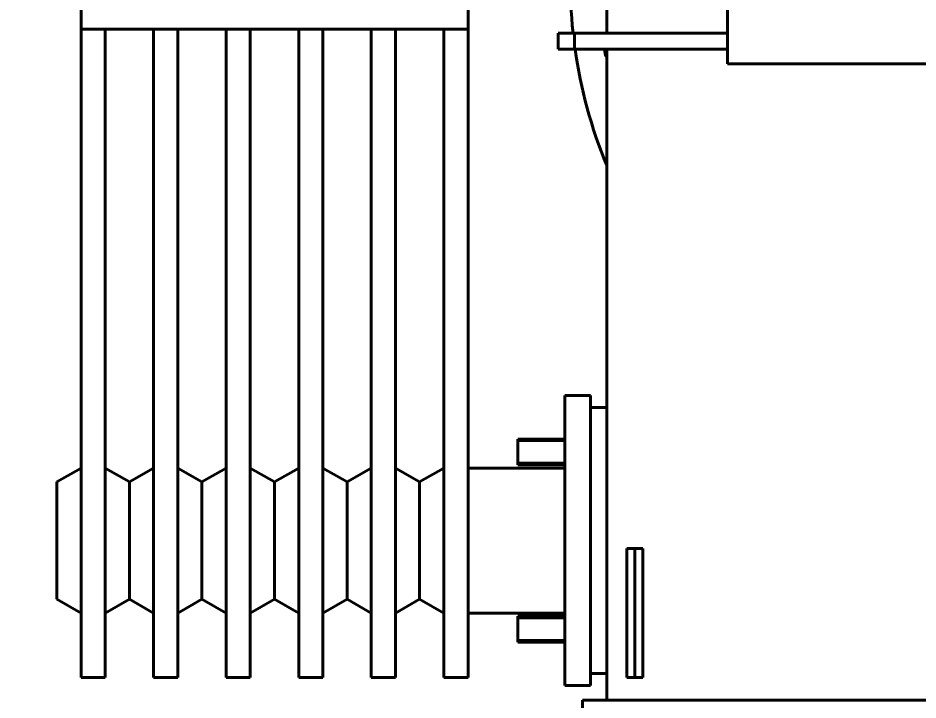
# Model space of a CAD drawing. Header units: millimetres. Extents: x 0 to 5945, y 0 to 4205.
# Drawn here: x 1139 to 1697, y 680 to 1104 of the extents above; entities that cross this region are included whole.
import ezdxf

# ---------------------------------------------------------------- set-up
doc = ezdxf.new("R2010")
doc.units = ezdxf.units.MM
doc.header["$LTSCALE"] = 5
for name, color, linetype, lineweight in [('가시적인 것(ISO)', 3, 'Continuous', 40), ('가시적인 좁은 것(ISO)', 3, 'Continuous', 35), ('치수(ISO)', 2, 'Continuous', 25)]:
    doc.layers.add(name, color=color, linetype=linetype, lineweight=lineweight)
doc.styles.add('치수 텍스트_PSTEK_POSCO', font='isocp.shx')
doc.dimstyles.new('치수_PSTEK_POSCO', dxfattribs={"dimscale": 5, "dimtxt": 5, "dimasz": 2.5, "dimexe": 2, "dimexo": 2.5, "dimgap": 1, "dimtad": 1, "dimrnd": 1e-08, "dimdsep": 46, "dimtxsty": '치수 텍스트_PSTEK_POSCO', "dimcen": 0.09, "dimdle": 10, "dimclrd": 7, "dimclre": 7, "dimclrt": 2, "dimadec": 1, "dimazin": 2, "dimtfac": 1, "dimtmove": 0, "dimatfit": 3, "dimfxl": 0, "dimtolj": 1, "dimlwd": -1, "dimlwe": -1, "dimarcsym": 0})

# ---------------------------------------------------------------- blocks, each defined once
blk = doc.blocks.new('*D23')
at = {"layer": 'Defpoints', "color": 0}
for p in [(1464.08, 1692.59), (1014.08, 574.39), (1511.38, 574.39)]:
    blk.add_point(p, dxfattribs=at)
at = {"layer": '치수(ISO)', "color": 7}
for p, q in [((1451.58, 1692.59), (1004.08, 1692.59)), ((1014.08, 1680.09), (1014.08, 586.89)), ((1498.88, 574.39), (1004.08, 574.39))]:
    blk.add_line(p, q, dxfattribs=at)
for points in [[(1011.99, 1680.09), (1016.16, 1680.09), (1014.08, 1692.59)], [(1011.99, 586.89), (1016.16, 586.89), (1014.08, 574.39)]]:
    blk.add_solid(points, dxfattribs=at)
at = {"layer": '치수(ISO)', "color": 2, "insert": (996.57, 1096.49), "char_height": 25, "attachment_point": 4, "rotation": 90, "style": '치수 텍스트_PSTEK_POSCO'}
blk.add_mtext('\\A1;1118.2', dxfattribs=at)
blk = doc.blocks.new('*D25')
at = {"layer": 'Defpoints', "color": 0}
for p in [(1503.88, 680.39), (2118.88, 680.39), (2118.88, 443.03)]:
    blk.add_point(p, dxfattribs=at)
at = {"layer": '치수(ISO)', "color": 7}
for p, q in [((1503.88, 667.89), (1503.88, 433.03)), ((2118.88, 667.89), (2118.88, 433.03)), ((1516.38, 443.03), (2106.38, 443.03))]:
    blk.add_line(p, q, dxfattribs=at)
for points in [[(1516.38, 445.12), (1516.38, 440.95), (1503.88, 443.03)], [(2106.38, 445.12), (2106.38, 440.95), (2118.88, 443.03)]]:
    blk.add_solid(points, dxfattribs=at)
at = {"layer": '치수(ISO)', "color": 2, "insert": (1790.11, 460.53), "char_height": 25, "attachment_point": 4, "style": '치수 텍스트_PSTEK_POSCO'}
blk.add_mtext('\\A1;615', dxfattribs=at)

msp = doc.modelspace()

# ---------------------------------------------------------------- linework, layer by layer
at = {"layer": '가시적인 것(ISO)'}
for p, q in [((1578.876, 1075.394), (1578.876, 1645.394)), ((1503.876, 1094.394), (1503.876, 1520.394)), ((1177.876, 1096.894), (1177.876, 1111.894)), ((1417.876, 1111.894), (1417.876, 1096.894)), ((1177.876, 760.077), (1177.876, 1096.894)), ((1417.876, 1096.894), (1177.876, 1096.894)), ((1192.876, 1096.894), (1192.876, 760.077)), ((1222.876, 760.077), (1222.876, 1096.894)), ((1237.876, 1096.894), (1237.876, 760.077)), ((1267.876, 760.077), (1267.876, 1096.894)), ((1282.876, 1096.894), (1282.876, 760.077)), ((1312.876, 760.077), (1312.876, 1096.894)), ((1327.876, 1096.894), (1327.876, 760.077)), ((1357.876, 760.077), (1357.876, 1096.894)), ((1372.876, 1096.894), (1372.876, 760.077)), ((1402.876, 760.077), (1402.876, 1096.894)), ((1417.876, 1096.894), (1417.876, 760.077)), ((1483.876, 1094.394), (1473.876, 1094.394)), ((1473.876, 1094.394), (1473.876, 1084.394)), ((1578.876, 1094.394), (1483.876, 1094.394)), ((1483.876, 1084.394), (1483.876, 1094.394)), ((1473.876, 1084.394), (1483.876, 1084.394)), ((1578.876, 1084.394), (1483.876, 1084.394)), ((1503.876, 680.394), (1503.876, 1084.394)), ((2108.876, 1075.394), (1578.876, 1075.394)), ((1477.876, 864.394), (1477.876, 869.394)), ((1493.876, 869.394), (1477.876, 869.394)), ((1493.876, 869.394), (1493.876, 864.394)), ((1477.876, 694.394), (1477.876, 864.394)), ((1493.876, 694.394), (1493.876, 864.394)), ((1503.876, 861.894), (1493.876, 861.894)), ((1448.876, 826.394), (1448.876, 842.394)), ((1448.876, 842.394), (1477.876, 842.394)), ((1448.876, 826.394), (1477.876, 826.394)), ((1162.876, 815.734), (1177.876, 824.394)), ((1207.876, 815.734), (1192.876, 824.394)), ((1207.876, 815.734), (1222.876, 824.394)), ((1252.876, 815.734), (1237.876, 824.394)), ((1252.876, 815.734), (1267.876, 824.394)), ((1297.876, 815.734), (1282.876, 824.394)), ((1297.876, 815.734), (1312.876, 824.394)), ((1342.876, 815.734), (1327.876, 824.394)), ((1342.876, 815.734), (1357.876, 824.394)), ((1387.876, 815.734), (1372.876, 824.394)), ((1387.876, 815.734), (1402.876, 824.394)), ((1417.876, 824.394), (1477.876, 824.394)), ((1162.876, 815.734), (1162.876, 743.055)), ((1207.876, 815.734), (1207.876, 743.055)), ((1252.876, 815.734), (1252.876, 743.055)), ((1297.876, 815.734), (1297.876, 743.055)), ((1342.876, 815.734), (1342.876, 743.055)), ((1387.876, 815.734), (1387.876, 743.055)), ((1516.376, 774.394), (1516.376, 694.394)), ((1516.376, 774.394), (1521.376, 774.394)), ((1526.376, 774.394), (1521.376, 774.394)), ((1521.376, 773.725), (1521.376, 774.394)), ((1521.376, 769.394), (1521.376, 773.725)), ((1526.376, 774.394), (1526.376, 769.394)), ((1521.376, 769.394), (1521.376, 699.394)), ((1526.376, 699.394), (1526.376, 769.394)), ((1177.876, 760.077), (1177.876, 736.585)), ((1192.876, 736.585), (1192.876, 760.077)), ((1222.876, 760.077), (1222.876, 736.585)), ((1237.876, 736.585), (1237.876, 760.077)), ((1267.876, 760.077), (1267.876, 736.585)), ((1282.876, 736.585), (1282.876, 760.077)), ((1312.876, 760.077), (1312.876, 736.585)), ((1327.876, 736.585), (1327.876, 760.077)), ((1357.876, 760.077), (1357.876, 736.585)), ((1372.876, 736.585), (1372.876, 760.077)), ((1402.876, 760.077), (1402.876, 736.585)), ((1417.876, 736.585), (1417.876, 760.077)), ((1162.876, 743.055), (1177.876, 734.394)), ((1207.876, 743.055), (1192.876, 734.394)), ((1207.876, 743.055), (1222.876, 734.394)), ((1252.876, 743.055), (1237.876, 734.394)), ((1252.876, 743.055), (1267.876, 734.394)), ((1297.876, 743.055), (1282.876, 734.394)), ((1297.876, 743.055), (1312.876, 734.394)), ((1342.876, 743.055), (1327.876, 734.394)), ((1342.876, 743.055), (1357.876, 734.394)), ((1387.876, 743.055), (1372.876, 734.394)), ((1387.876, 743.055), (1402.876, 734.394)), ((1177.876, 700.425), (1177.876, 736.585)), ((1192.876, 736.585), (1192.876, 700.425)), ((1222.876, 700.425), (1222.876, 736.585)), ((1237.876, 736.585), (1237.876, 700.425)), ((1267.876, 700.425), (1267.876, 736.585)), ((1282.876, 736.585), (1282.876, 700.425)), ((1312.876, 700.425), (1312.876, 736.585)), ((1327.876, 736.585), (1327.876, 700.425)), ((1357.876, 700.425), (1357.876, 736.585)), ((1372.876, 736.585), (1372.876, 700.425)), ((1402.876, 700.425), (1402.876, 736.585)), ((1417.876, 736.585), (1417.876, 700.425)), ((1417.876, 734.394), (1477.876, 734.394)), ((1448.876, 716.394), (1448.876, 732.394)), ((1448.876, 732.394), (1477.876, 732.394)), ((1448.876, 716.394), (1477.876, 716.394)), ((1177.876, 700.425), (1177.876, 694.394)), ((1192.876, 694.394), (1192.876, 700.425)), ((1222.876, 700.425), (1222.876, 694.394)), ((1237.876, 694.394), (1237.876, 700.425)), ((1267.876, 700.425), (1267.876, 694.394)), ((1282.876, 694.394), (1282.876, 700.425)), ((1312.876, 700.425), (1312.876, 694.394)), ((1327.876, 694.394), (1327.876, 700.425)), ((1357.876, 700.425), (1357.876, 694.394)), ((1372.876, 694.394), (1372.876, 700.425)), ((1402.876, 700.425), (1402.876, 694.394)), ((1417.876, 694.394), (1417.876, 700.425)), ((1521.376, 695.064), (1521.376, 699.394)), ((1526.376, 699.394), (1526.376, 694.394)), ((1177.876, 694.394), (1192.876, 694.394)), ((1222.876, 694.394), (1237.876, 694.394)), ((1267.876, 694.394), (1282.876, 694.394)), ((1312.876, 694.394), (1327.876, 694.394)), ((1357.876, 694.394), (1372.876, 694.394)), ((1402.876, 694.394), (1417.876, 694.394)), ((1477.876, 689.394), (1477.876, 694.394)), ((1503.876, 696.894), (1493.876, 696.894)), ((1493.876, 694.394), (1493.876, 689.394)), ((1521.376, 694.394), (1516.376, 694.394)), ((1521.376, 694.394), (1521.376, 695.064)), ((1521.376, 694.394), (1526.376, 694.394)), ((1477.876, 689.394), (1493.876, 689.394)), ((1747.376, 680.394), (1488.876, 680.394)), ((1488.876, 674.394), (1488.876, 680.394))]:
    msp.add_line(p, q, dxfattribs=at)
for centre, radius, start, end in [((1776.376, 1125.394), 295, 157.47744, 186.03205), ((1776.376, 1125.394), 295, 187.989, 202.52256), ((1509.701, 1083.157), 7, 169.81902, 213.69308)]:
    msp.add_arc(centre, radius, start, end, dxfattribs=at)
at = {"layer": '가시적인 좁은 것(ISO)'}
for p, q in [((1477.876, 841.189), (1448.876, 841.189)), ((1448.876, 827.6), (1477.876, 827.6)), ((1477.876, 731.189), (1448.876, 731.189)), ((1448.876, 717.6), (1477.876, 717.6))]:
    msp.add_line(p, q, dxfattribs=at)

# ---------------------------------------------------------------- dimensions: what is measured, and where the dimension line sits
at = {"layer": '치수(ISO)', "color": 7}
for base, p1, p2, angle, picture, middle in [((1014.076, 574.394), (1464.076, 1692.594), (1511.376, 574.394), 90, '*D23', (1014.076, 1133.494)), ((2118.876, 443.033), (1503.876, 680.394), (2118.876, 680.394), 180, '*D25', (1811.376, 443.033))]:
    dim = msp.add_linear_dim(base=base, p1=p1, p2=p2, angle=angle, dimstyle='치수_PSTEK_POSCO', override={"dimdec": 2, "dimtp": 0, "dimtm": 0, "dimtdec": 2, "dimtofl": 0, "dimatfit": 1}, dxfattribs=at)
    dim.commit()
    dim.dimension.update_dxf_attribs({"geometry": picture, "text_midpoint": middle, "dimtype": 160})

doc.saveas('drawing.dxf')
